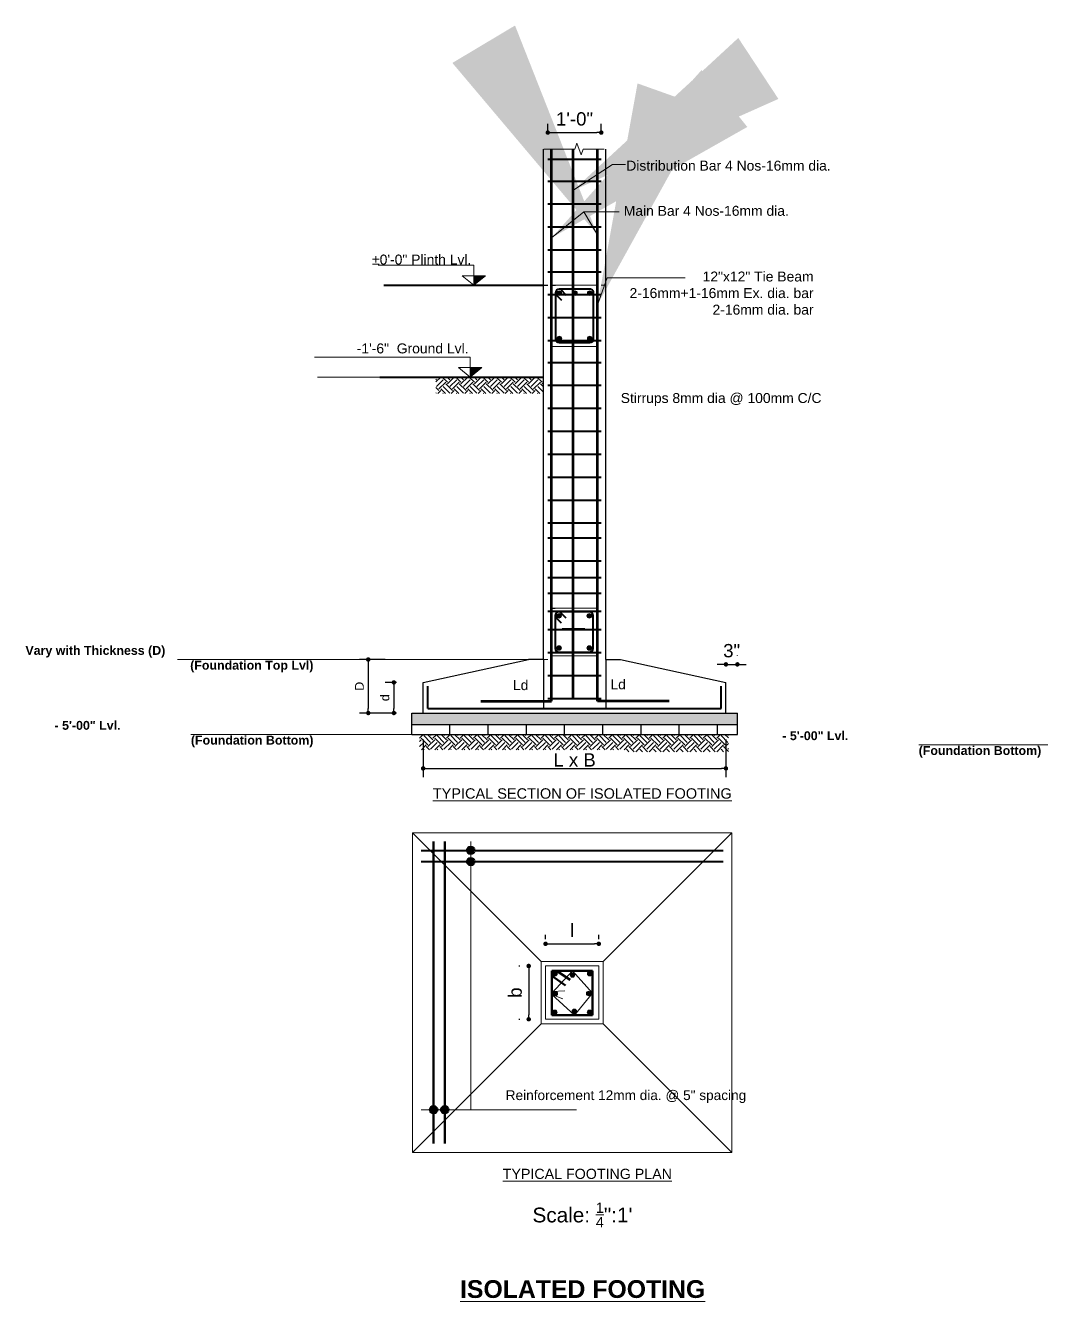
# Model space of a CAD drawing. Header units: inches. Extents: x 115570 to 265311, y 61168 to 314550.
# Drawn here: x 194051.9 to 194280.8, y 85361.4 to 85648.8 of the extents above; entities that cross this region are included whole.
import ezdxf

# ---------------------------------------------------------------- set-up
doc = ezdxf.new("R2010")
doc.units = ezdxf.units.IN
doc.header["$MEASUREMENT"] = 0
doc.linetypes.add('HIDDEN', pattern=[0.375, 0.25, -0.125])
doc.layers.get('0').update_dxf_attribs({"lineweight": 25})
for name, color, linetype, lineweight in [('0 Hidden Line-0.09', 34, 'HIDDEN', 9), ('beam1', 7, 'Continuous', 20), ('DIM', 142, 'Continuous', 9), ('Dim 0.15', 114, 'Continuous', 15), ('Dimension', 7, 'Continuous', 9), ('Foundation', 144, 'Continuous', 20), ('HA', 7, 'Continuous', 15), ('ha1', 8, 'Continuous', 13), ('Hatch- 0.09', 142, 'Continuous', 9), ('Hatch-0.09', 142, 'Continuous', 9), ('Reinforcement-0.53', 7, 'Continuous', 53), ('rod', 7, 'Continuous', 40), ('rod  0.4', 7, 'Continuous', 40), ('slab', 7, 'Continuous', 20), ('Slab 0.2', 7, 'Continuous', 20), ('Text-0.2', 7, 'Continuous', 20), ('text1', 7, 'Continuous', 18), ('Wall', 10, 'Continuous', 30)]:
    doc.layers.add(name, color=color, linetype=linetype, lineweight=lineweight)
doc.layers.add('0 Stirrups', color=7, linetype='Continuous')
doc.styles.add('Annotative', font='arial.ttf')
doc.styles.add('arial', font='arial.ttf')
doc.styles.add('arial.', font='arial.ttf')
doc.dimstyles.new('d25', dxfattribs={"dimtxt": 50, "dimasz": 50, "dimexe": 50, "dimexo": 0, "dimgap": 10, "dimtad": 1, "dimdec": 0, "dimtxsty": 'arial', "dimblk": 'OBLIQUE', "dimcen": 2.5, "dimdle": 50, "dimclrd": 256, "dimadec": 0, "dimazin": 0, "dimtfac": 1, "dimtdec": 0, "dimtix": 1, "dimtmove": 1, "dimatfit": 3, "dimfxl": 1, "dimtvp": 1, "dimlwd": -1, "dimarcsym": 0})
doc.dimstyles.new('Foundation', dxfattribs={"dimtxt": 3, "dimasz": 1, "dimexe": 2, "dimexo": 6, "dimgap": 0, "dimtad": 0, "dimtoh": 1, "dimdec": 0, "dimdsep": 46, "dimlunit": 3, "dimtxsty": 'Annotative', "dimblk": 'DOT', "dimblk1": 'DOT', "dimblk2": 'DOT', "dimcen": 2.5, "dimdle": 150, "dimclrt": 256, "dimadec": 0, "dimazin": 0, "dimtfac": 1, "dimtdec": 0, "dimtix": 1, "dimtmove": 1, "dimatfit": 3, "dimldrblk": 'DM', "dimfxl": 1, "dimtvp": 1, "dimarcsym": 0})

# ---------------------------------------------------------------- blocks, each defined once
blk = doc.blocks.new('_Oblique')
at = {"color": 0, "linetype": 'ByBlock', "lineweight": -2}
blk.add_line((-0.5, -0.5), (0.5, 0.5), dxfattribs=at)
blk = doc.blocks.new('_Dot')
at = {"color": 0, "linetype": 'ByBlock', "lineweight": -2}
blk.add_line((-0.5, 0), (-1, 0), dxfattribs=at)
at = {"color": 0, "linetype": 'ByBlock', "const_width": 0.5}
blk.add_lwpolyline([(-0.25, 0, 1), (0.25, 0, 1)], format="xyb", close=True, dxfattribs=at)
blk = doc.blocks.new('*D906')
at = {"layer": 'Defpoints', "color": 0, "ltscale": 10, "transparency": 16777216}
for p in [(194141.5249881913, 85493.96145087222), (194209.7336500587, 85493.96145087222), (194209.7336500587, 85481.48904836606)]:
    blk.add_point(p, dxfattribs=at)
at = {"layer": 'Dimension', "color": 0, "lineweight": -2, "ltscale": 10, "transparency": 16777216}
for p, q in [((194141.5249881913, 85487.96145087222), (194141.5249881913, 85479.48904836606)), ((194209.7336500587, 85487.96145087222), (194209.7336500587, 85479.48904836606)), ((194142.5249881913, 85481.48904836606), (194208.7336500587, 85481.48904836606))]:
    blk.add_line(p, q, dxfattribs=at)
at = {"layer": 'Dimension', "color": 0, "lineweight": -2, "ltscale": 10, "transparency": 16777216, "rotation": 180}
blk.add_blockref('_Dot', (194141.5249881913, 85481.48904836606), dxfattribs=at)
at = {"layer": 'Dimension', "color": 0, "lineweight": -2, "ltscale": 10, "transparency": 16777216}
blk.add_blockref('_Dot', (194209.7336500587, 85481.48904836606), dxfattribs=at)
at = {"layer": 'Dimension', "ltscale": 10, "transparency": 16777216, "insert": (194175.629319125, 85483.39205796394), "char_height": 3, "attachment_point": 5, "style": 'Annotative'}
blk.add_mtext('L x B', dxfattribs=at)
blk = doc.blocks.new('DM')
at = {"ltscale": 400}
blk.add_solid([(-1, 0.25), (0, 0), (-1, -0.25)], dxfattribs=at)
at = {"layer": 'DIM', "ltscale": 400}
for p, q in [((-1, 0.25), (-1, -0.25)), ((0, 0), (-1, 0.25)), ((-1, -0.25), (0, 0)), ((-1, 0), (0, 0))]:
    blk.add_line(p, q, dxfattribs=at)
blk = doc.blocks.new('*D907')
at = {"layer": 'Defpoints', "color": 0, "ltscale": 10, "transparency": 16777216}
for p in [(194212.3173114931, 85504.91933264266), (194209.7336500587, 85500.85121469722), (194212.3173114931, 85500.85121469722)]:
    blk.add_point(p, dxfattribs=at)
at = {"layer": 'Dimension', "color": 0, "lineweight": -2, "ltscale": 10, "transparency": 16777216}
for p, q in [((194209.7336500587, 85506.85121469722), (194209.7336500587, 85506.91933264266)), ((194212.3173114931, 85506.85121469722), (194212.3173114931, 85506.91933264266)), ((194208.7336500587, 85504.91933264266), (194207.7336500587, 85504.91933264266)), ((194209.7336500587, 85504.91933264266), (194212.3173114931, 85504.91933264266)), ((194213.3173114931, 85504.91933264266), (194214.3173114931, 85504.91933264266))]:
    blk.add_line(p, q, dxfattribs=at)
blk.add_blockref('_Dot', (194209.7336500587, 85504.91933264266), dxfattribs=at)
at = {"layer": 'Dimension', "color": 0, "lineweight": -2, "ltscale": 10, "transparency": 16777216, "rotation": 180}
blk.add_blockref('_Dot', (194212.3173114931, 85504.91933264266), dxfattribs=at)
at = {"layer": 'Dimension', "ltscale": 10, "transparency": 16777216, "insert": (194211.0254807759, 85507.98481695371), "char_height": 3, "attachment_point": 5, "style": 'Annotative'}
blk.add_mtext('3"', dxfattribs=at)
blk = doc.blocks.new('*D908')
at = {"layer": 'Defpoints', "color": 0, "ltscale": 10, "transparency": 16777216}
for p in [(194141.5249881913, 85500.85121469725), (194134.9315327489, 85493.96145087224), (194141.5249881913, 85493.96145087224)]:
    blk.add_point(p, dxfattribs=at)
at = {"layer": 'Dimension', "color": 0, "lineweight": -2, "ltscale": 10, "transparency": 16777216}
for p, q in [((194135.5249881913, 85500.85121469725), (194132.9315327489, 85500.85121469725)), ((194134.9315327489, 85499.85121469725), (194134.9315327489, 85494.96145087224)), ((194135.5249881913, 85493.96145087224), (194132.9315327489, 85493.96145087224))]:
    blk.add_line(p, q, dxfattribs=at)
for p, rotation in [((194134.9315327489, 85500.85121469725), 90), ((194134.9315327489, 85493.96145087224), 270)]:
    blk.add_blockref('_Dot', p, dxfattribs=dict(at, rotation=rotation))
at = {"layer": 'Dimension', "ltscale": 10, "transparency": 16777216, "insert": (194132.8987804297, 85497.40633278467), "char_height": 3, "attachment_point": 5, "rotation": 90, "style": 'Annotative'}
blk.add_mtext('{\\H0.66667x;d}', dxfattribs=at)
blk = doc.blocks.new('*D909')
at = {"layer": 'Defpoints', "color": 0, "ltscale": 10, "transparency": 16777216}
for p in [(194138.9413267569, 85506.018537566), (194129.1577806247, 85493.96145087224), (194138.9413267569, 85493.96145087224)]:
    blk.add_point(p, dxfattribs=at)
at = {"layer": 'Dimension', "color": 0, "lineweight": -2, "ltscale": 10, "transparency": 16777216}
for p, q in [((194132.9413267569, 85506.018537566), (194127.1577806247, 85506.018537566)), ((194129.1577806247, 85505.018537566), (194129.1577806247, 85494.96145087224)), ((194132.9413267569, 85493.96145087224), (194127.1577806247, 85493.96145087224))]:
    blk.add_line(p, q, dxfattribs=at)
for p, rotation in [((194129.1577806247, 85506.018537566), 90), ((194129.1577806247, 85493.96145087224), 270)]:
    blk.add_blockref('_Dot', p, dxfattribs=dict(at, rotation=rotation))
at = {"layer": 'Dimension', "ltscale": 10, "transparency": 16777216, "insert": (194127.1577706247, 85499.98999421905), "char_height": 3, "attachment_point": 5, "rotation": 90, "style": 'Annotative'}
blk.add_mtext('{\\H0.66667x;D}', dxfattribs=at)
blk = doc.blocks.new('*D894')
at = {"layer": 'Defpoints', "color": 0, "ltscale": 10, "transparency": 16777216}
for p in [(194181.6578624718, 85624.69296664408), (194169.6007757781, 85618.48941303864), (194181.6578624718, 85618.48941303893)]:
    blk.add_point(p, dxfattribs=at)
at = {"layer": 'Dimension', "color": 0, "lineweight": -2, "ltscale": 10, "transparency": 16777216}
for p, q in [((194169.6007757781, 85624.48941303864), (194169.6007757781, 85626.69296664408)), ((194170.6007757781, 85624.69296664408), (194180.6578624718, 85624.69296664408)), ((194181.6578624718, 85624.48941303893), (194181.6578624718, 85626.69296664408))]:
    blk.add_line(p, q, dxfattribs=at)
at = {"layer": 'Dimension', "color": 0, "lineweight": -2, "ltscale": 10, "transparency": 16777216, "rotation": 180}
blk.add_blockref('_Dot', (194169.6007757781, 85624.69296664408), dxfattribs=at)
at = {"layer": 'Dimension', "color": 0, "lineweight": -2, "ltscale": 10, "transparency": 16777216}
blk.add_blockref('_Dot', (194181.6578624718, 85624.69296664408), dxfattribs=at)
at = {"layer": 'Dimension', "ltscale": 10, "transparency": 16777216, "insert": (194175.629319125, 85627.75640457042), "char_height": 3, "attachment_point": 5, "style": 'Annotative'}
blk.add_mtext('1\'-0"', dxfattribs=at)
blk = doc.blocks.new('*D900')
at = {"layer": 'Defpoints', "color": 0, "ltscale": 10, "transparency": 16777216}
for p in [(194181.1002574371, 85441.97882229798), (194169.1002574371, 85436.98841872203), (194181.1002574371, 85436.98841872203)]:
    blk.add_point(p, dxfattribs=at)
at = {"layer": 'Dimension', "color": 0, "lineweight": -2, "ltscale": 10, "transparency": 16777216}
for p, q in [((194169.1002574371, 85442.98841872203), (194169.1002574371, 85443.97882229798)), ((194181.1002574371, 85442.98841872203), (194181.1002574371, 85443.97882229798)), ((194170.1002574371, 85441.97882229798), (194180.1002574371, 85441.97882229798))]:
    blk.add_line(p, q, dxfattribs=at)
at = {"layer": 'Dimension', "color": 0, "lineweight": -2, "ltscale": 10, "transparency": 16777216, "rotation": 180}
blk.add_blockref('_Dot', (194169.1002574371, 85441.97882229798), dxfattribs=at)
at = {"layer": 'Dimension', "color": 0, "lineweight": -2, "ltscale": 10, "transparency": 16777216}
blk.add_blockref('_Dot', (194181.1002574371, 85441.97882229798), dxfattribs=at)
at = {"layer": 'Dimension', "ltscale": 10, "transparency": 16777216, "insert": (194175.1002574371, 85444.97882229798), "char_height": 3, "attachment_point": 5, "style": 'Annotative'}
blk.add_mtext('l', dxfattribs=at)
blk = doc.blocks.new('*D901')
at = {"layer": 'Defpoints', "color": 0, "ltscale": 10, "transparency": 16777216}
for p in [(194169.1002574372, 85436.98841872206), (194165.3032354374, 85424.98841872206), (194169.1002574372, 85424.98841872206)]:
    blk.add_point(p, dxfattribs=at)
at = {"layer": 'Dimension', "color": 0, "lineweight": -2, "ltscale": 10, "transparency": 16777216}
for p, q in [((194163.1002574372, 85436.98841872206), (194163.3032354374, 85436.98841872206)), ((194165.3032354374, 85435.98841872206), (194165.3032354374, 85425.98841872206)), ((194163.1002574372, 85424.98841872206), (194163.3032354374, 85424.98841872206))]:
    blk.add_line(p, q, dxfattribs=at)
for p, rotation in [((194165.3032354374, 85436.98841872206), 90), ((194165.3032354374, 85424.98841872206), 270)]:
    blk.add_blockref('_Dot', p, dxfattribs=dict(at, rotation=rotation))
at = {"layer": 'Dimension', "ltscale": 10, "transparency": 16777216, "insert": (194162.2541222041, 85430.98841872199), "char_height": 3, "attachment_point": 5, "rotation": 90, "style": 'Annotative'}
blk.add_mtext('b', dxfattribs=at)

msp = doc.modelspace()

# ---------------------------------------------------------------- hatches: boundary and pattern name
at = {"layer": 'Dimension', "ltscale": 20, "transparency": 33554687}
for points in [[(194152.94875051, 85592.41753017063), (194152.9487505099, 85590.30397103471), (194155.5704341259, 85592.41753017063)], [(194152.0875300333, 85571.74823869563), (194152.0875300291, 85569.63467955586), (194154.7092136492, 85571.74823869536)]]:
    msp.add_hatch(color=0, dxfattribs=at).paths.add_polyline_path(points)
at = {"layer": 'Dimension', "ltscale": 10, "transparency": 33554687}
h = msp.add_hatch(color=0, dxfattribs=at)
h.dxf.hatch_style = 1
h.paths.add_polyline_path([(194171.7386523804, 85435.24209556148, 1), (194170.7152334829, 85435.24209556148, 1)])
h = msp.add_hatch(color=0, dxfattribs=at)
h.dxf.hatch_style = 1
h.paths.add_polyline_path([(194175.6859727346, 85434.94224387723, 1), (194174.6625538372, 85434.94224387723, 1)])
h = msp.add_hatch(color=0, dxfattribs=at)
h.dxf.hatch_style = 1
h.paths.add_polyline_path([(194179.5417000017, 85435.24209556148, 1), (194178.5182811043, 85435.24209556148, 1)])
h = msp.add_hatch(color=0, dxfattribs=at)
h.dxf.hatch_style = 1
h.paths.add_polyline_path([(194171.8277826749, 85430.75500240161, 1), (194170.8043637775, 85430.75500240161, 1)])
h = msp.add_hatch(color=0, dxfattribs=at)
h.dxf.hatch_style = 1
h.paths.add_polyline_path([(194179.3380540105, 85430.77876336485, 1), (194178.3146351131, 85430.77876336485, 1)])
h = msp.add_hatch(color=0, dxfattribs=at)
h.dxf.hatch_style = 1
h.paths.add_polyline_path([(194171.714122366, 85426.53772213263, 1), (194170.6907034686, 85426.53772213263, 1)])
h = msp.add_hatch(color=0, dxfattribs=at)
h.dxf.hatch_style = 1
h.paths.add_polyline_path([(194176.094296448, 85426.76019045759, 1), (194175.0708775506, 85426.76019045759, 1)])
h = msp.add_hatch(color=0, dxfattribs=at)
h.dxf.hatch_style = 1
h.paths.add_polyline_path([(194179.5171699874, 85426.53772213263, 1), (194178.49375109, 85426.53772213263, 1)])
at = {"layer": 'HA', "transparency": 33554687}
h = msp.add_hatch(dxfattribs=at)
h.set_pattern_fill('EARTH', color=256, scale=8.61220478125, angle=45, style=0)
h.set_pattern_definition([(44.99999999999999, (-20090331.83656552, 1602943.464880413), (2.447735818478236e-16, 3.044874200894541), [2.1530511953125, -2.1530511953125]), (44.99999999999999, (-20090332.40747943, 1602944.035794325), (2.447735818478236e-16, 3.044874200894541), [2.1530511953125, -2.1530511953125]), (44.99999999999999, (-20090332.97839335, 1602944.606708238), (2.447735818478236e-16, 3.044874200894541), [2.1530511953125, -2.1530511953125]), (135, (-20090332.97839335, 1602944.987317513), (-3.044874200894541, 2.447735818478235e-16), [2.1530511953125, -2.1530511953125]), (135, (-20090332.40747943, 1602945.558231426), (-3.044874200894541, 2.447735818478235e-16), [2.1530511953125, -2.1530511953125]), (135, (-20090331.83656552, 1602946.129145338), (-3.044874200894541, 2.447735818478235e-16), [2.1530511953125, -2.1530511953125])])
h.paths.add_polyline_path([(194168.6145553, 85569.63852617797), (194144.4118209974, 85569.63467955998), (194144.4118209932, 85565.89469345052), (194168.6145553, 85565.89854006877)])
at = {"layer": 'ha1', "ltscale": 20, "transparency": 33554687}
h = msp.add_hatch(dxfattribs=at)
h.set_pattern_fill('AR-CONC', color=256, scale=0.275590553, style=0)
h.set_pattern_definition([(49.99999999999996, (194138.9413267568, 85491.37778943784), (1.976701303678226, -0.1729389558178403), [0.20669291475, -2.27362206225]), (355, (194138.9413267568, 85491.37778943784), (-0.3823855675989416, 2.072970460886361), [0.1653543318000001, -1.8188976498]), (100.4514, (194139.1060518603, 85491.36337787083), (1.594317204222553, 1.900030246566449), [0.1756619421042495, -1.932281423776668]), (46.1842, (194138.9413267568, 85491.92897054384), (2.941215507750413, -0.4561547669094901), [0.3100393721249986, -3.410433093374989]), (96.6356, (194139.1864280243, 85491.89095749281), (2.575842118906433, 2.684576827286353), [0.2634929214240925, -2.898421672672889]), (351.1842, (194138.9413267568, 85491.92897054384), (2.57584002327432, 2.684578839165965), [0.2480314977000001, -2.7283464747]), (21, (194139.2169173099, 85491.79117526734), (1.645019445829267, -1.109579627267072), [0.2066929147500001, -2.27362206225]), (326.0000000000001, (194139.2169173099, 85491.79117526734), (0.6705540687764726, 1.998445019224371), [0.1653543318, -1.8188976498]), (71.4514, (194139.3540022048, 85491.69871021083), (2.315574188538864, 0.8888635794766044), [0.1756619421042507, -1.932281423776679]), (37.49999999999998, (194138.9413267568, 85491.37778943784), (0.03351141251292126, 0.9174240126767229), [0, -1.79685040556, 0, -1.8464567051, 0, -1.825787413625]), (7.499999999999996, (194138.9413267568, 85491.37778943784), (0.7249947930113595, 1.086961417873363), [0, -1.052755912459994, 0, -1.755511822609994, 0, -0.6958661463249971]), (327.5, (194138.3267598237, 85491.37778943784), (1.471164203885615, -0.06215909574121797), [0, -0.6889763824999999, 0, -2.1496063134, 0, -2.85236222355]), (317.5, (194138.0511692706, 85491.37778943784), (1.607205989110199, 0.2758798743901864), [0, -0.8956692972500001, 0, -1.42755906454, 0, -2.02559056455])])
h.paths.add_polyline_path([(194187.5011650411, 85493.96145087223), (194138.9413267568, 85493.96145087223), (194138.9413267568, 85491.37778943784), (194187.5011650411, 85491.37778943784)])
h.paths.add_polyline_path([(194212.3173114931, 85493.96145087222), (194187.5011650411, 85493.96145087222), (194187.5011650411, 85491.37778943784), (194212.3173114931, 85491.37778943784)])
h = msp.add_hatch(dxfattribs=at)
h.set_pattern_fill('EARTH', color=256, scale=8.61220478125, angle=45, style=0)
h.set_pattern_definition([(44.99999999999999, (194140.6944184603, 85485.24504101381), (2.447735818478236e-16, 3.044874200894541), [2.1530511953125, -2.1530511953125]), (44.99999999999999, (194140.1235045476, 85485.81595492648), (2.447735818478236e-16, 3.044874200894541), [2.1530511953125, -2.1530511953125]), (44.99999999999999, (194139.552590635, 85486.38686883915), (2.447735818478236e-16, 3.044874200894541), [2.1530511953125, -2.1530511953125]), (135, (194139.552590635, 85486.76747811427), (-3.044874200894541, 2.447735818478235e-16), [2.1530511953125, -2.1530511953125]), (135, (194140.1235045476, 85487.33839202693), (-3.044874200894541, 2.447735818478235e-16), [2.1530511953125, -2.1530511953125]), (135, (194140.6944184603, 85487.9093059396), (-3.044874200894541, 2.447735818478235e-16), [2.1530511953125, -2.1530511953125])])
h.paths.add_polyline_path([(194210.2978912403, 85489.13861619473), (194187.5011650411, 85489.1386161948), (194187.5011650411, 85485.2450410139), (194210.2978912403, 85485.24504101381)])
h.paths.add_polyline_path([(194140.6944184603, 85485.68467125072), (194187.5011650411, 85485.68467125056), (194187.5011650411, 85489.1386161948), (194140.6944184603, 85489.13861619496)])
at = {"layer": 'Hatch- 0.09', "transparency": 33554687}
for points in [[(194171.7120240247, 85588.53721097636, 1), (194172.7454885984, 85588.53721097636, 1)], [(194178.5131496475, 85588.53721097636, 1), (194179.5466142212, 85588.53721097636, 1)], [(194172.7454885984, 85578.29120344283, 1), (194171.7120240247, 85578.29120344283, 1)], [(194179.5466142212, 85578.29120344283, 1), (194178.5131496475, 85578.29120344283, 1)], [(194171.6269291724, 85515.84758209636, 1), (194172.6603937461, 85515.84758209636, 1)], [(194178.4280547952, 85515.84758209636, 1), (194179.461519369, 85515.84758209636, 1)], [(194172.6603937461, 85508.60157456218, 1), (194171.6269291724, 85508.60157456218, 1)], [(194179.461519369, 85508.60157456218, 1), (194178.4280547952, 85508.60157456218, 1)]]:
    msp.add_hatch(color=0, dxfattribs=at).paths.add_polyline_path(points)
at = {"layer": 'rod', "ltscale": 20, "transparency": 33554687}
for points in [[(194151.3947041457, 85463.02985394391, -1), (194153.1059996223, 85463.02985394391, -1)], [(194151.3947041457, 85460.49460138609, -1), (194153.1059996223, 85460.49460138609, -1)], [(194143.0094021672, 85404.61579901598, -1), (194144.7206976438, 85404.61579901598, -1)], [(194145.5446547251, 85404.61579901598, -1), (194147.2559502016, 85404.61579901598, -1)]]:
    msp.add_hatch(color=256, dxfattribs=at).paths.add_polyline_path(points)
at = {"layer": 'Wall'}
msp.add_hatch(color=256, dxfattribs=at).paths.add_polyline_path([(194175.2196720551, 85588.53721097636, 1), (194176.2531366288, 85588.53721097636, 1)])

# ---------------------------------------------------------------- linework, layer by layer
at = {"color": 5}
for p, q in [((194168.6145553, 85506.01853756608), (194168.6145553, 85494.99491544598)), ((194182.64408295, 85506.01853756596), (194182.64408295, 85494.99491544598))]:
    msp.add_line(p, q, dxfattribs=at)
at = {"layer": '0 Hidden Line-0.09', "ltscale": 500, "transparency": 33554687}
for points in [[(194086.1492921316, 85506.01853756608), (194169.6007757781, 85506.01853756608)], [(194089.2181058222, 85489.13861619498), (194169.6007757781, 85489.13861619498)], [(194253.1843298153, 85486.8053070545), (194333.5669997712, 85486.8053070545)]]:
    msp.add_lwpolyline(points, dxfattribs=at)
at = {"layer": '0 Stirrups', "transparency": 33554687}
for p, q in [((194168.6145553, 85590.30397103472), (194168.6145553, 85620.98974186194)), ((194182.6440829513, 85590.30397103472), (194182.6440829513, 85620.98974186223)), ((194168.6145553, 85506.01853756608), (194168.6145553, 85590.30397103472)), ((194168.7395553, 85590.30397103472), (194169.6007757781, 85590.30397103472)), ((194170.4619962521, 85590.30397103472), (194171.3232167303, 85590.30397103472)), ((194170.4619962563, 85590.30397103472), (194171.3232167344, 85590.30397103472)), ((194182.64408295, 85506.01853756598), (194182.64408295, 85590.30397103472)), ((194170.3769013999, 85517.61434215473), (194171.238121878, 85517.61434215473)), ((194170.376901404, 85517.61434215473), (194171.2381218821, 85517.61434215473)), ((194141.5249881913, 85500.85121469722), (194165.2946733875, 85506.01853756596)), ((194168.6145553, 85506.01853756596), (194165.2946733875, 85506.01853756596)), ((194182.64408295, 85506.01853756596), (194185.9639648625, 85506.01853756596)), ((194185.9639648625, 85506.01853756596), (194209.7336500587, 85500.85121469722)), ((194141.5249881913, 85493.96145087222), (194141.5249881913, 85500.85121469722)), ((194209.7336500587, 85493.96145087222), (194209.7336500587, 85500.85121469722)), ((194138.9413267568, 85493.96145087222), (194212.3173114931, 85493.96145087222)), ((194138.9413267568, 85489.13861619498), (194138.9413267568, 85493.96145087222)), ((194212.3173114931, 85489.13861619472), (194212.3173114931, 85493.96145087222)), ((194138.9413267568, 85491.37778943784), (194212.3173114931, 85491.37778943784)), ((194147.5535315381, 85489.13861619498), (194147.5535315381, 85491.37778943784)), ((194156.1657363194, 85489.13861619498), (194156.1657363194, 85491.37778943784)), ((194164.7779411006, 85489.13861619498), (194164.7779411006, 85491.37778943784)), ((194173.3901458819, 85489.13861619498), (194173.3901458819, 85491.37778943784)), ((194182.0023506631, 85489.13861619498), (194182.0023506631, 85491.37778943784)), ((194182.0023506631, 85489.13861619498), (194182.0023506631, 85491.37778943784)), ((194190.6145554443, 85489.13861619498), (194190.6145554443, 85491.37778943784)), ((194199.2267602256, 85489.13861619498), (194199.2267602256, 85491.37778943784)), ((194207.8389650069, 85489.13861619498), (194207.8389650069, 85491.37778943784)), ((194138.9413267568, 85489.13861619498), (194212.3173114931, 85489.13861619472))]:
    msp.add_line(p, q, dxfattribs=at)
at = {"layer": '0 Stirrups', "lineweight": 40, "transparency": 33554687}
for p, q in [((194132.6644330795, 85590.30397103472), (194168.7395553, 85590.30397103472)), ((194131.8032126029, 85569.63467955972), (194168.7395553, 85569.63467955972))]:
    msp.add_line(p, q, dxfattribs=at)
at = {"layer": 'beam1', "transparency": 33554687}
for p, q in [((194180.7966419937, 85590.30397103472), (194170.4619962521, 85590.30397103472)), ((194170.4619962577, 85576.52444338471), (194170.4619962577, 85590.30397103471)), ((194180.7966419937, 85576.52444338471), (194180.7966419937, 85590.30397103472)), ((194182.5190829486, 85590.30397103472), (194181.6578624705, 85590.30397103472)), ((194170.4619962563, 85576.52444338471), (194180.7966419937, 85576.52444338471)), ((194180.7115471415, 85517.61434215473), (194170.3769013999, 85517.61434215473)), ((194170.3769014054, 85512.57693563713), (194170.3769014054, 85517.61434215472)), ((194180.7115471415, 85512.5769356377), (194180.7115471415, 85517.61434215473)), ((194170.3769014054, 85506.83481450407), (194170.3769014054, 85512.57693563648)), ((194180.7115471415, 85506.83481450407), (194180.7115471415, 85512.57693563704)), ((194170.376901404, 85506.83481450407), (194180.7115471415, 85506.83481450407))]:
    msp.add_line(p, q, dxfattribs=at)
for points in [[(194180.7966419937, 85590.30397103472), (194170.4619962563, 85590.30397103472)], [(194180.7115471415, 85517.61434215473), (194170.376901404, 85517.61434215473)]]:
    msp.add_lwpolyline(points, dxfattribs=at)
at = {"layer": 'Dim 0.15', "transparency": 33554687}
msp.add_lwpolyline([(194168.7217515964, 85620.98974186194), (194175.6625788154, 85620.98974186194), (194176.1470153384, 85622.3207202613), (194177.1158883763, 85619.6587634667), (194177.6003248952, 85620.989741864), (194182.3127403777, 85620.98974186194)], dxfattribs=at)
at = {"layer": 'Dimension', "ltscale": 10, "transparency": 33554687}
for p, q in [((194139.1002574371, 85466.98841872203), (194168.1002574371, 85437.98841872203)), ((194182.1002574371, 85437.98841872203), (194211.1002574371, 85466.98841872203)), ((194170.5399356594, 85430.89949448853), (194170.5399356594, 85431.25679967827)), ((194170.5399356594, 85430.54912726364), (194170.5399356594, 85430.89949448853)), ((194139.1002574371, 85394.98841872203), (194168.1002574371, 85423.98841872203)), ((194182.1002574371, 85423.98841872203), (194211.1002574371, 85394.98841872203))]:
    msp.add_line(p, q, dxfattribs=at)
at = {"layer": 'Dimension', "color": 5, "lineweight": 50, "ltscale": 10, "transparency": 33554687}
for p, q in [((194170.5399356594, 85425.91600020816), (194170.5399356594, 85435.8829887689)), ((194170.5399356594, 85435.8829887689), (194171.5832956229, 85435.8829887689)), ((194171.2269429317, 85435.8829887689), (194179.6964727112, 85435.8829887689)), ((194171.5832956229, 85435.8829887689), (194174.6287267871, 85433.89877017144)), ((194179.6964727112, 85435.8829887689), (194179.6964727112, 85425.91600020816)), ((194170.5399356594, 85434.79720258553), (194173.6242095027, 85432.62128521147)), ((194179.6964727112, 85425.91600020816), (194170.5399356594, 85425.91600020816))]:
    msp.add_line(p, q, dxfattribs=at)
at = {"layer": 'Dimension', "color": 5, "ltscale": 10, "transparency": 33554687}
for p, q in [((194170.5399356594, 85430.89949448853), (194175.1887905531, 85435.8829887689)), ((194175.1887905531, 85435.8829887689), (194179.6964727112, 85430.89949448853)), ((194170.5399356594, 85431.25679967827), (194173.4660117383, 85431.39160772793)), ((194175.606051103, 85425.91600020816), (194170.5399356594, 85430.54912726364)), ((194170.5399356594, 85430.54912726364), (194172.9864481918, 85429.59005834951)), ((194179.6964727112, 85430.89949448853), (194175.606051103, 85425.91600020816))]:
    msp.add_line(p, q, dxfattribs=at)
at = {"layer": 'Dimension', "ltscale": 10, "transparency": 33554687}
for centre in [(194171.2269429317, 85435.24209556148), (194175.1742632859, 85434.94224387723), (194179.029990553, 85435.24209556148), (194171.3160732262, 85430.75500240161), (194178.8263445618, 85430.77876336485), (194171.2024129173, 85426.53772213263), (194175.5825869993, 85426.76019045759), (194179.0054605387, 85426.53772213263)]:
    msp.add_circle(centre, 0.5117094487068243, dxfattribs=at)
at = {"layer": 'Foundation', "ltscale": 10, "transparency": 33554687}
for points in [[(194139.1002574371, 85466.98841872203), (194211.1002574371, 85466.98841872203), (194211.1002574371, 85394.98841872203), (194139.1002574371, 85394.98841872203)], [(194168.1002574371, 85437.98841872203), (194182.1002574371, 85437.98841872203), (194182.1002574371, 85423.98841872203), (194168.1002574371, 85423.98841872203)], [(194169.1002574371, 85436.98841872203), (194181.1002574371, 85436.98841872203), (194181.1002574371, 85424.98841872203), (194169.1002574371, 85424.98841872203)]]:
    msp.add_lwpolyline(points, close=True, dxfattribs=at)
at = {"layer": 'Hatch- 0.09', "color": 0, "transparency": 33554687}
for centre in [(194172.2287563115, 85588.53721097636), (194175.7364043419, 85588.53721097636), (194179.0298819343, 85588.53721097636), (194172.2287563115, 85578.29120344283), (194179.0298819343, 85578.29120344283), (194172.1436614593, 85515.84758209636), (194178.9447870821, 85515.84758209636), (194172.1436614593, 85508.60157456218), (194178.9447870821, 85508.60157456218)]:
    msp.add_circle(centre, 0.5167322868750001, dxfattribs=at)
at = {"layer": 'Hatch-0.09', "linetype": 'HIDDEN', "ltscale": 250, "transparency": 33554687}
msp.add_line((194117.731925963, 85569.63467955972), (194131.8032126029, 85569.63467955972), dxfattribs=at)
at = {"layer": 'Reinforcement-0.53', "color": 1, "ltscale": 10, "transparency": 33554687}
for p, q in [((194170.4619962549, 85496.64557147055), (194170.4619962549, 85620.98974186194)), ((194175.2750227065, 85620.98974186194), (194175.2750227065, 85497.26262730465)), ((194180.7966419937, 85496.64557147055), (194180.7966419937, 85620.9897418626)), ((194154.5207455329, 85496.64557147055), (194170.4619962549, 85496.64557147055)), ((194196.9136248848, 85496.64557147055), (194180.7966419937, 85496.64557147055))]:
    msp.add_line(p, q, dxfattribs=at)
at = {"layer": 'rod', "ltscale": 20, "transparency": 33554687}
for centre in [(194152.250351884, 85463.02985394391), (194152.250351884, 85460.49460138609), (194143.8650499055, 85404.61579901598), (194146.4003024633, 85404.61579901598)]:
    msp.add_circle(centre, 0.8556477382598788, dxfattribs=at)
at = {"layer": 'rod  0.4', "transparency": 33554687}
for p, q in [((194169.6007757759, 85618.70062949555), (194181.6578624697, 85618.7006294962)), ((194169.6007757759, 85613.78035073192), (194181.6578624697, 85613.78035073227)), ((194169.6007757759, 85608.61302786318), (194181.6578624697, 85608.61302786351)), ((194169.6007757759, 85603.44570499439), (194181.6578624697, 85603.44570499506)), ((194169.6007757781, 85598.27838212565), (194181.6578624719, 85598.2783821263)), ((194169.6007757781, 85593.35810336201), (194181.6578624719, 85593.35810336235)), ((194169.6007757781, 85588.19078049327), (194181.6578624719, 85588.1907804936)), ((194171.3232167344, 85588.32347140224), (194172.6683205781, 85586.97836755728)), ((194172.4319751702, 85589.4427505566), (194173.7770790138, 85588.09764671189)), ((194169.6007757781, 85583.02345762448), (194181.6578624719, 85583.02345762514)), ((194169.6007757781, 85577.85613475574), (194181.6578624719, 85577.8561347564)), ((194169.6007757781, 85572.93585599211), (194181.6578624719, 85572.93585599244)), ((194169.6007757781, 85567.76853312337), (194181.6578624719, 85567.7685331237)), ((194169.6007757781, 85562.60121025458), (194181.6578624719, 85562.60121025523)), ((194169.6007757781, 85557.43388738585), (194181.6578624719, 85557.43388738619)), ((194169.6007757781, 85552.26656451706), (194181.6578624719, 85552.26656451773)), ((194169.6007757781, 85547.09924164834), (194181.6578624719, 85547.09924164867)), ((194169.6007757781, 85541.93191877955), (194181.6578624719, 85541.93191878022)), ((194169.6007757781, 85536.76459591079), (194181.6578624719, 85536.76459591146)), ((194169.6007757781, 85533.43388738584), (194181.6578624719, 85533.43388738649)), ((194169.6007757784, 85528.26656451708), (194181.6578624722, 85528.26656451773)), ((194169.6007757781, 85524.45956820443), (194181.6578624719, 85524.4595682051)), ((194169.6007757781, 85520.93486841471), (194181.6578624719, 85520.93486841503)), ((194169.6007757781, 85516.9385914391), (194181.6578624719, 85516.93859143976)), ((194171.2381218821, 85515.63384252225), (194172.5832257258, 85514.28873867729)), ((194172.3468803178, 85516.75312167661), (194173.6919841615, 85515.40801783191)), ((194169.6007757781, 85512.76459591086), (194181.6578624719, 85512.7645959112)), ((194172.8769014026, 85512.89463908966), (194177.9615471429, 85512.89463908994)), ((194169.6007757781, 85507.59727304181), (194181.6578624719, 85507.59727304248)), ((194169.6007757781, 85502.42995017307), (194181.6578624719, 85502.42995017373)), ((194142.558452765, 85494.99491544598), (194142.558452765, 85499.98887248167)), ((194208.700185485, 85494.99491544598), (194208.700185485, 85499.98887248167)), ((194169.6007757781, 85497.26262730433), (194181.6578624719, 85497.26262730498)), ((194142.558452765, 85494.99491544598), (194208.700185485, 85494.99491544598)), ((194143.8650499096, 85396.98841872203), (194143.8650499096, 85464.98841872203)), ((194143.8650499096, 85464.98841872203), (194143.8650499096, 85396.98841872203)), ((194146.4003024673, 85396.98841872203), (194146.4003024673, 85464.98841872203)), ((194146.4003024673, 85464.98841872203), (194146.4003024673, 85396.98841872203)), ((194141.1002574371, 85463.02985394391), (194209.1002574371, 85463.02985394391)), ((194141.1002574371, 85460.49460138609), (194209.1002574371, 85460.49460138609))]:
    msp.add_line(p, q, dxfattribs=at)
msp.add_lwpolyline([(194172.1844372125, 85577.38566386283), (194179.0742010375, 85577.38566386259, 0.414213562373095), (194179.9354215156, 85578.24688434071), (194179.9354215156, 85588.58153007847, 0.414213562373095), (194179.0742010375, 85589.4427505566), (194172.1844372125, 85589.4427505566, 0.414213562373095), (194171.3232167344, 85588.58153007847), (194171.3232167344, 85578.24688434097, 0.414213562373095)], format="xyb", close=True, dxfattribs=at)
for points in [[(194179.8503266633, 85512.57693563765), (194179.8503266633, 85515.89190119848, 0.414213562373095), (194178.9891061852, 85516.75312167661), (194172.0993423602, 85516.75312167661, 0.414213562373095), (194171.2381218821, 85515.89190119848), (194171.2381218821, 85512.57693563719)], [(194171.2381218821, 85512.57693563653), (194171.2381218821, 85508.55725546033, 0.414213562373095), (194172.0993423602, 85507.69603498219), (194178.9891061852, 85507.69603498194, 0.414213562373095), (194179.8503266633, 85508.55725546007), (194179.8503266633, 85512.576935637)]]:
    msp.add_lwpolyline(points, format="xyb", dxfattribs=at)
at = {"layer": 'slab', "transparency": 33554687}
msp.add_line((194149.602727871, 85590.30397103472), (194156.3161923919, 85590.30397103472), dxfattribs=at)
at = {"layer": 'Slab 0.2', "transparency": 33554687}
for points in [[(194152.250351888, 85464.98841872203), (194152.250351888, 85404.61579901598)], [(194141.1002574371, 85404.61579901598), (194176.1002574371, 85404.61579901598)]]:
    msp.add_lwpolyline(points, dxfattribs=at)
at = {"layer": 'Text-0.2', "transparency": 33554687}
for p, q in [((194152.9487505099, 85594.80376992196), (194131.3726533724, 85594.80376992196)), ((194152.9487505099, 85590.30397103472), (194152.9487505099, 85594.80376992196)), ((194152.0875300333, 85574.13447844668), (194117.0521206146, 85574.13447844688)), ((194152.0875300333, 85569.63467955972), (194152.0875300333, 85574.13447844668))]:
    msp.add_line(p, q, dxfattribs=at)
for points in [[(194152.9487505099, 85590.30397103472), (194150.3270668858, 85592.41753017063), (194155.5704341258, 85592.41753017063)], [(194152.0875300333, 85569.63467955972), (194149.4658464091, 85571.74823869561), (194154.7092136492, 85571.74823869561)]]:
    msp.add_lwpolyline(points, close=True, dxfattribs=at)

# ---------------------------------------------------------------- texts
at = {"layer": 'Text-0.2', "ltscale": 5, "transparency": 33554687, "style": 'arial.'}
for s, insert, char_height, width, attachment_point in [('Distribution Bar 4 Nos-16mm dia.', (194233.3481418435, 85618.36805625675), 2.239173243125, 48.01735704956084, 3), ('Main Bar 4 Nos-16mm dia.', (194223.914291759, 85608.19108554635), 2.239173243125, 37.67613085731139, 3), ('%%P0\'-0" Plinth Lvl.', (194152.387898406, 85597.21040451896), 2.239173243124999, 15553.68873454241, 3), ('12"x12" Tie Beam\\P2-16mm+1-16mm Ex. dia. bar\\P2-16mm dia. bar', (194229.4828257217, 85593.39522264172), 2.239173243125, 51.80994994955837, 3), ('-1\'-6"  Ground Lvl.', (194151.7455800369, 85577.20199742173), 2.239173243125, 15553.68873454241, 3), ('\\A1;Ld', (194165.2271012035, 85501.36271221175), 2.239173243124999, 15553.68873454241, 3), ('\\A1;Ld', (194187.1987116693, 85501.53546204495), 2.239173243124999, 15553.68873454241, 3), ('Reinforcement 12mm dia. @ 5" spacing', (194160.1236400797, 85408.9812011269), 2.197218883432775, 80.96269085653518, 1)]:
    msp.add_mtext(s, dxfattribs=dict(at, insert=insert, char_height=char_height, width=width, attachment_point=attachment_point))
at = {"layer": 'Text-0.2', "ltscale": 5, "transparency": 33554687, "insert": (194231.273091045, 85566.02768269758), "char_height": 2.239173243125, "attachment_point": 3, "style": 'arial.'}
msp.add_mtext('Stirrups 8mm dia @ 100mm C/C', dxfattribs=at)
at = {"layer": 'Text-0.2', "ltscale": 80, "transparency": 33554687, "char_height": 2, "width": 65.69209291252199, "attachment_point": 6, "style": 'arial'}
for s, insert in [('{\\fArial|b1|i0|c0|p34;Vary with Thickness (D)                                                  (Foundation Top Lvl)} ', (194116.8119783901, 85506.0947972541)), ('{\\fArial|b1|i0|c0|p34;- 5\'-00" Lvl.                                                         (Foundation Bottom)} ', (194116.8119783901, 85489.214875883)), ('{\\fArial|b1|i0|c0|p34;- 5\'-00" Lvl.                                                         (Foundation Bottom)} ', (194280.7782023832, 85486.88156674252))]:
    msp.add_mtext(s, dxfattribs=dict(at, insert=insert))
at = {"layer": 'text1', "transparency": 33554687, "attachment_point": 2, "style": 'arial'}
for s, insert, char_height, width in [('{\\LTYPICAL SECTION OF ISOLATED FOOTING}', (194177.3715337278, 85477.00914550255), 2.3390748185875, 136.1230666966531), ('{\\LTYPICAL FOOTING PLAN}', (194178.519575313, 85391.31050437878), 2.295248649001314, 133.5725913727207), ('\\A1;Scale: {\\H0.7x;\\S1/4;\\H1.42857x;":1\'}', (194177.4176351136, 85383.70522866772), 3.341535455125, 194.4615238523616), ('{\\fArial|b1|i0|c0|p34;\\L ISOLATED FOOTING }', (194176.6800270765, 85366.21993975595), 4, 133.5725913727207)]:
    msp.add_mtext(s, dxfattribs=dict(at, insert=insert, char_height=char_height, width=width))

# ---------------------------------------------------------------- dimensions: what is measured, and where the dimension line sits
at = {"layer": 'Dimension', "ltscale": 10, "transparency": 33554687}
for base, p1, p2, text, picture, middle in [((194181.6578624718, 85624.69296664408), (194169.6007757781, 85618.48941303864), (194181.6578624718, 85618.48941303893), '1\'-0"', '*D894', (194175.629319125, 85627.75640457042)), ((194181.1002574371, 85441.97882229798), (194169.1002574371, 85436.98841872203), (194181.1002574371, 85436.98841872203), 'l', '*D900', (194175.1002574371, 85444.97882229798))]:
    dim = msp.add_linear_dim(base=base, p1=p1, p2=p2, text=text, dimstyle='Foundation', dxfattribs=at)
    dim.commit()
    dim.dimension.update_dxf_attribs({"geometry": picture, "text_midpoint": middle})
dim = msp.add_linear_dim(base=(194212.3173114931, 85504.91933264266), p1=(194209.7336500587, 85500.85121469722), p2=(194212.3173114931, 85500.85121469722), dimstyle='Foundation', dxfattribs=at)
dim.commit()
dim.dimension.update_dxf_attribs({"geometry": '*D907', "text_midpoint": (194211.0254807759, 85507.98481695371)})
for base, p1, p2, text, picture, middle in [((194129.1577806247, 85493.96145087224), (194138.9413267568, 85506.01853756596), (194138.9413267568, 85493.96145087222), '{\\H0.66667x;D}', '*D909', (194127.1577706247, 85499.98999421905)), ((194134.9315327489, 85493.96145087224), (194141.5249881913, 85500.85121469722), (194141.5249881913, 85493.96145087222), '{\\H0.66667x;d}', '*D908', (194132.8987804297, 85497.40633278467)), ((194165.3032354374, 85424.98841872206), (194169.1002574371, 85436.98841872203), (194169.1002574371, 85424.98841872203), 'b', '*D901', (194162.2541222041, 85430.98841872199))]:
    dim = msp.add_linear_dim(base=base, p1=p1, p2=p2, angle=90, text=text, dimstyle='Foundation', dxfattribs=at)
    dim.commit()
    dim.dimension.update_dxf_attribs({"geometry": picture, "text_midpoint": middle})
dim = msp.add_linear_dim(base=(194209.7336500587, 85481.48904836606), p1=(194141.5249881913, 85493.96145087222), p2=(194209.7336500587, 85493.96145087222), text='L x B', dimstyle='Foundation', dxfattribs=at)
dim.commit()
dim.dimension.update_dxf_attribs({"geometry": '*D906', "text_midpoint": (194175.629319125, 85480.39001157922), "dimtype": 160})

# ---------------------------------------------------------------- leaders
at = {"layer": 'Foundation', "ltscale": 20, "transparency": 33554687}
for points, override in [([(194180.7966419937, 85601.66384435512), (194177.7104906358, 85606.83340179894)], {"dimtad": 0}), ([(194175.2750227065, 85611.65320167932), (194184.1483206956, 85617.49342114464), (194187.1278828246, 85617.49342114464)], {"dimtad": 0}), ([(194170.4619962549, 85600.99318233362), (194177.7104906358, 85606.83340179894), (194185.7195543196, 85606.83340179894)], {"dimtad": 0}), ([(194180.7966419937, 85585.90923719629), (194182.9669254778, 85592.00456235433), (194200.5359794864, 85592.00456235433)], {"dimgap": 20, "dimtad": 0})]:
    msp.add_leader(points, dimstyle='d25', override=override, dxfattribs=at)

doc.saveas('drawing.dxf')
